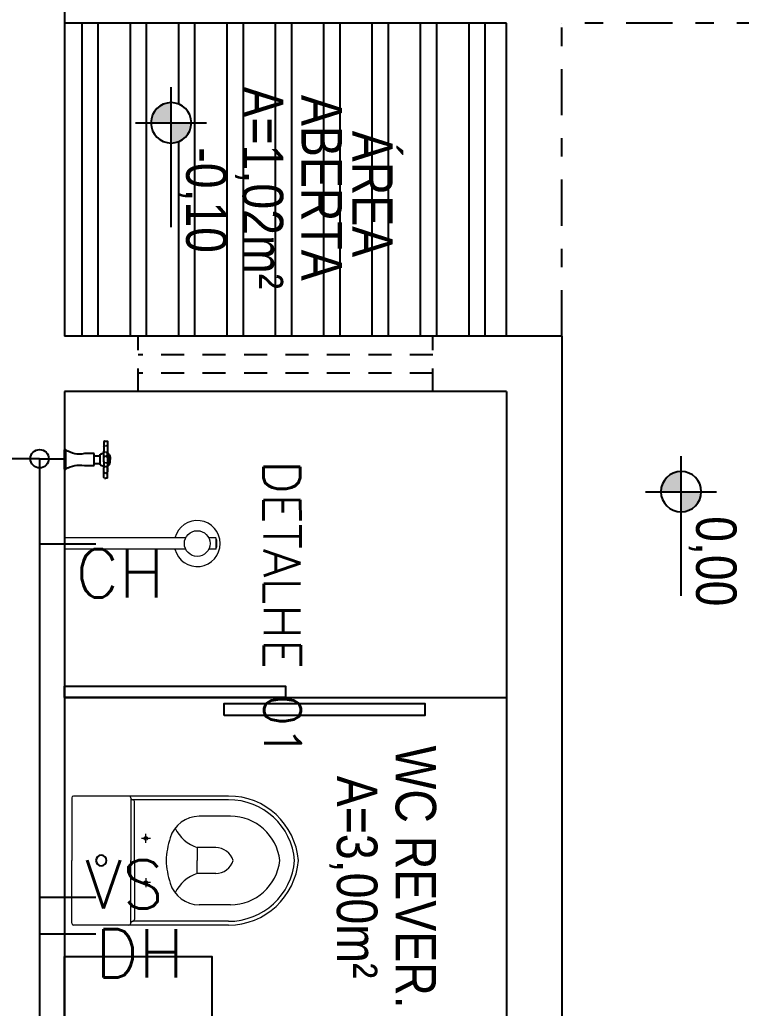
# Model space of a CAD drawing. Header units: millimetres. Extents: x 3923 to 4120, y 744 to 867.
# Drawn here: x 3928.22 to 3932.13, y 827.83 to 833.2 of the extents above; entities that cross this region are included whole.
import ezdxf
from ezdxf.enums import TextEntityAlignment as Align

# ---------------------------------------------------------------- set-up
doc = ezdxf.new("R2010")
doc.units = ezdxf.units.MM
doc.linetypes.add('DASHDOT2', pattern=[0.5, 0.25, -0.125, 0, -0.125])
doc.linetypes.add('HIDDEN2', pattern=[0.1875, 0.125, -0.0625])
for name, color, linetype in [('-HIDRO', 8, 'Continuous'), ('A-PEN-B', 5, 'Continuous'), ('AF', 5, 'Continuous'), ('Diametro', 2, 'Continuous'), ('DIVERSOS', 1, 'Continuous'), ('E-txt-g', 3, 'Continuous'), ('HIDRO 01', 4, 'Continuous'), ('Prumadas_L', 1, 'Continuous'), ('Prumadas_T', 2, 'Continuous')]:
    doc.layers.add(name, color=color, linetype=linetype)
doc.layers.add('E-Lay-9', color=9, linetype='Continuous', lineweight=9)
doc.layers.add('E-Txt-W', color=7, linetype='Continuous', lineweight=20)
doc.styles.add('F2', font='ARIALN.TTF')
doc.styles.add('REG60', font='romans.shx', dxfattribs={"width": 0.8, "height": 0.15})
doc.styles.add('REG80', font='romans.shx', dxfattribs={"width": 0.8, "height": 0.2})
doc.styles.add('ROMANS', font='romans__.ttf', dxfattribs={"height": 0.1})

# ---------------------------------------------------------------- blocks, each defined once
blk = doc.blocks.new('TXT-AMB75')
at = {"layer": 'E-txt-g', "style": 'REG80', "width": 0.8, "flags": 8}
blk.add_attdef('TXT', text='', height=0.2, dxfattribs=at).set_placement((0.0055, 0.2964), align=Align.CENTER)
at = {"layer": 'E-Txt-W', "style": 'REG60', "width": 0.8, "flags": 8}
blk.add_attdef('TXT', text='', height=0.15, dxfattribs=at).set_placement((0.0055, 0.0271), align=Align.CENTER)
blk = doc.blocks.new('vaso-s')
at = {"color": 8}
for start, end in [(0, 180), (180, 0)]:
    blk.add_arc((0.08, 0), 0.0143, start, end, dxfattribs=at)
at = {"layer": 'E-Lay-9', "color": 8}
for p, q in [((0, 0.17), (0, 0)), ((0.4256, 0.175), (0.005, 0.175)), ((0.16, 0.17), (0.16, 0.17)), ((0.16, 0.17), (0.16, 0)), ((0.4256, 0.165), (0.165, 0.165)), ((0.17, 0), (0.17, 0.16)), ((0.4306, 0.12), (0.3459, 0.12)), ((0.2134, 0.06), (0.1891, 0.06)), ((0.2013, 0.0479), (0.2013, 0.0722)), ((0.3406, 0.035), (0.3406, 0)), ((0.3906, 0.035), (0.3406, 0.035)), ((0, -0.17), (0, 0)), ((0.16, -0.17), (0.16, 0)), ((0.17, 0), (0.17, -0.1601)), ((0.3406, -0.035), (0.3406, 0)), ((0.2013, -0.0479), (0.2013, -0.0722)), ((0.3906, -0.035), (0.3406, -0.035)), ((0.2134, -0.06), (0.1891, -0.06)), ((0.4306, -0.12), (0.3459, -0.12)), ((0.4256, -0.175), (0.005, -0.175)), ((0.16, -0.17), (0.16, -0.17)), ((0.4256, -0.165), (0.165, -0.165))]:
    blk.add_line(p, q, dxfattribs=at)
for centre in [(0.2013, 0.06), (0.2013, -0.06)]:
    blk.add_circle(centre, 0.005, dxfattribs=at)
for centre, radius, start, end in [((0.005, 0.17), 0.005, 90, 180), ((0.155, 0.17), 0.005, 0, 90), ((0.165, 0.17), 0.00495, 180, 270), ((0.165, 0.16), 0.00495, 0, 90), ((0.4256, -0.015), 0.19, 4.5281, 90), ((0.4256, -0.015), 0.18, 4.7802, 90), ((0.3459, 0.0375), 0.0825, 90, 163.0355), ((0.4306, -0.015), 0.135, 6.3794, 90), ((0.3754, 0.1358), 0.1066, 206.9395, 250.9647), ((0.518, -0.015), 0.2624, 163.0355, 176.7233), ((0.3906, -0.015), 0.05, 17.4576, 90), ((0.518, 0.015), 0.2624, 183.2767, 196.9645), ((0.3906, 0.015), 0.05, 270, 342.5424), ((0.4256, 0.015), 0.19, 270, 355.4719), ((0.4256, 0.015), 0.18, 270, 355.2198), ((0.4306, 0.015), 0.135, 270, 353.6206), ((0.3754, -0.1358), 0.1066, 109.0353, 153.0605), ((0.3459, -0.0375), 0.0825, 196.9645, 270), ((0.165, -0.1601), 0.00495, 270, 0), ((0.005, -0.17), 0.005, 180, 270), ((0.155, -0.17), 0.005, 270, 0), ((0.165, -0.17), 0.00495, 90, 180)]:
    blk.add_arc(centre, radius, start, end, dxfattribs=at)
blk = doc.blocks.new('Chuveiro')
at = {"layer": 'E-Lay-9', "color": 8}
for p, q in [((-0.0311, 0.0156), (-0.3604, 0.0156)), ((0.0509, 0.0156), (0.0311, 0.0156)), ((0.0509, 0.0156), (0.0509, -0.0156)), ((-0.0311, -0.0156), (-0.3604, -0.0156)), ((0.0509, -0.0156), (0.0311, -0.0156))]:
    blk.add_line(p, q, dxfattribs=at)
blk.add_circle((0, 0), 0.0348, dxfattribs=at)
for centre, radius, start, end in [((0, 0), 0.0624, 194.4775, 165.5225), ((0.0093, 0), 0.0444, 339.4266, 20.5734)]:
    blk.add_arc(centre, radius, start, end, dxfattribs=at)
blk = doc.blocks.new('NIVEL')
at = {"layer": 'DIVERSOS'}
h = blk.add_hatch(color=7, dxfattribs=at)
h.paths.add_polyline_path([(0, 0.1375, 0.414214), (-0.1375, 0), (0, 0)])
h.paths.add_polyline_path([(0, 0), (0, -0.1375, 0.414214), (0.1375, 0)])
at = {"layer": 'DIVERSOS', "color": 7}
for p, q in [((0, 0.2417), (0, -0.2417)), ((0.7095, 0), (-0.2418, 0))]:
    blk.add_line(p, q, dxfattribs=at)
blk.add_circle((0, 0), 0.1375, dxfattribs=at)

msp = doc.modelspace()

# ---------------------------------------------------------------- hatches: boundary and pattern name
at = {"layer": '-HIDRO', "linetype": 'HIDDEN2'}
h = msp.add_hatch(dxfattribs=at)
h.set_pattern_fill('ANSI32', color=256, scale=0.7, angle=45, style=0)
h.set_pattern_definition([(90, (2544.65522, 492.77779), (-0.2625, 1e-16), []), (90, (2544.74272, 492.86529), (-0.2625, 1e-16), [])])
h.paths.add_polyline_path([(3930.859, 833.1778), (3928.459, 833.1778), (3928.459, 831.4778), (3930.859, 831.4778)])
h.paths.add_polyline_path([(3929.1482, 832.6363, -1), (3928.929, 832.6363, -1)], flags=16)
h.paths.add_polyline_path([(3929.6909, 832.843), (3929.6909, 831.724), (3930.0209, 831.724), (3930.0209, 832.843)], flags=24)
h.paths.add_polyline_path([(3929.3173, 832.8996), (3929.3173, 831.6674), (3929.714, 831.6674), (3929.714, 832.8996)], flags=24)
h.paths.add_polyline_path([(3929.9524, 832.6629), (3929.9524, 831.8374), (3930.368, 831.8374), (3930.368, 832.6629)], flags=24)
h.paths.add_polyline_path([(3929.0106, 832.569), (3929.0106, 831.8642), (3929.4063, 831.8642), (3929.4063, 832.569)], flags=24)

# ---------------------------------------------------------------- linework, layer by layer
at = {"layer": '-HIDRO', "linetype": 'Continuous'}
for p, q in [((3928.459, 847.3957), (3928.459, 831.4778)), ((3930.859, 833.1778), (3928.459, 833.1778)), ((3930.859, 831.4778), (3930.859, 833.1778)), ((3931.159, 831.4778), (3928.459, 831.4778)), ((3931.159, 831.4778), (3931.159, 827.6778)), ((3928.459, 831.1778), (3928.459, 826.1778)), ((3930.859, 831.1778), (3928.459, 831.1778)), ((3930.859, 831.1778), (3930.859, 827.6778))]:
    msp.add_line(p, q, dxfattribs=at)
at = {"layer": '-HIDRO', "linetype": 'DASHDOT2'}
for p in [(3933.559, 833.1778), (3931.159, 831.4778)]:
    msp.add_line(p, (3931.159, 833.1778), dxfattribs=at)
at = {"layer": '-HIDRO', "linetype": 'HIDDEN2'}
for p, q in [((3928.859, 831.1778), (3928.859, 831.4778)), ((3930.459, 831.1778), (3930.459, 831.4778)), ((3930.459, 831.3778), (3928.859, 831.3778)), ((3930.459, 831.2778), (3928.859, 831.2778))]:
    msp.add_line(p, q, dxfattribs=at)
at = {"layer": '-HIDRO'}
msp.add_line((3928.459, 829.5178), (3930.859, 829.5178), dxfattribs=at)
for points in [[(3928.459, 829.5178), (3928.459, 829.5792), (3929.659, 829.5792), (3929.659, 829.5178)], [(3929.3255, 829.4195), (3929.3255, 829.4844), (3930.4162, 829.4844), (3930.4162, 829.4195)]]:
    msp.add_lwpolyline(points, close=True, dxfattribs=at)
msp.add_lwpolyline([(3929.259, 826.7474), (3929.259, 826.1778), (3928.459, 826.1778), (3928.459, 828.1122), (3929.259, 828.1122), (3929.259, 827.5474)], dxfattribs=at)
at = {"layer": 'A-PEN-B'}
msp.add_line((3928.3246, 830.8134), (3928.4678, 830.8134), dxfattribs=at)
msp.add_circle((3928.3246, 830.8134), 0.05, dxfattribs=at)
at = {"layer": 'AF'}
for p, q in [((3928.3246, 830.8134), (3928.3246, 827.1474)), ((3928.6301, 830.3492), (3928.3246, 830.3492)), ((3928.6305, 828.433), (3928.3246, 828.433)), ((3928.6305, 828.233), (3928.3246, 828.233))]:
    msp.add_line(p, q, dxfattribs=at)
at = {"layer": 'HIDRO 01', "color": 4}
for p, q in [((3928.6735, 830.9064), (3928.6735, 830.8523)), ((3928.676, 830.9089), (3928.6834, 830.9089)), ((3928.6834, 830.9089), (3928.6908, 830.9089)), ((3928.6933, 830.9064), (3928.6933, 830.8493)), ((3928.4665, 830.8608), (3928.459, 830.8608)), ((3928.459, 830.8088), (3928.459, 830.8608)), ((3928.4665, 830.8088), (3928.4665, 830.8608)), ((3928.6735, 830.8187), (3928.6735, 830.8534)), ((3928.6933, 830.8187), (3928.6933, 830.8502)), ((3928.459, 830.7568), (3928.459, 830.8088)), ((3928.4665, 830.7568), (3928.4665, 830.8088)), ((3928.6199, 830.841), (3928.5674, 830.841)), ((3928.6199, 830.8088), (3928.6199, 830.841)), ((3928.6199, 830.8298), (3928.6525, 830.8298)), ((3928.6199, 830.7766), (3928.6199, 830.8088)), ((3928.6525, 830.8294), (3928.6525, 830.8379)), ((3928.6525, 830.8088), (3928.6525, 830.8294)), ((3928.6525, 830.7882), (3928.6525, 830.8088)), ((3928.6735, 830.8088), (3928.6735, 830.8187)), ((3928.6735, 830.7989), (3928.6735, 830.8088)), ((3928.6735, 830.7989), (3928.6735, 830.7652)), ((3928.6933, 830.8187), (3928.6933, 830.8088)), ((3928.6933, 830.8088), (3928.6933, 830.7989)), ((3928.6933, 830.7989), (3928.6933, 830.767)), ((3928.6995, 830.8301), (3928.6995, 830.839)), ((3928.6995, 830.8088), (3928.6995, 830.8301)), ((3928.6995, 830.7874), (3928.6995, 830.8088)), ((3928.459, 830.7568), (3928.4665, 830.7568)), ((3928.5674, 830.7766), (3928.6199, 830.7766)), ((3928.6199, 830.7877), (3928.6525, 830.7877)), ((3928.6525, 830.7797), (3928.6525, 830.7882)), ((3928.6735, 830.7112), (3928.6735, 830.7652)), ((3928.6737, 830.7531), (3928.6737, 830.763)), ((3928.6737, 830.7432), (3928.6737, 830.7531)), ((3928.6933, 830.7112), (3928.6933, 830.7682)), ((3928.6935, 830.763), (3928.6935, 830.7531)), ((3928.6935, 830.7531), (3928.6935, 830.7432)), ((3928.6995, 830.7786), (3928.6995, 830.7874)), ((3928.6995, 830.7786), (3928.6995, 830.7785)), ((3928.676, 830.7087), (3928.6834, 830.7087)), ((3928.6908, 830.7087), (3928.6834, 830.7087))]:
    msp.add_line(p, q, dxfattribs=at)
for points in [[(3928.6525, 830.8379), (3928.6553, 830.8385), (3928.6585, 830.8392), (3928.6628, 830.8401)], [(3928.6525, 830.7797), (3928.6553, 830.7791), (3928.6585, 830.7784), (3928.6628, 830.7774)]]:
    msp.add_lwpolyline(points, dxfattribs=at)
for centre, radius, start, end in [((3928.676, 830.9064), 0.00247, 90, 180.0011), ((3928.6992, 830.839), 0.00025, 0.0849, 56.1155), ((3928.6293, 830.8088), 0.0789, 339.8611, 0.006), ((3928.6992, 830.7786), 0.000248, 303.6441, 333.2826), ((3928.7015, 830.7823), 0.00198, 179.9966, 259.9279), ((3928.7015, 830.7823), 0.00198, 259.9237, 339.8729), ((3928.6908, 830.7112), 0.00247, 270, 0.0017)]:
    msp.add_arc(centre, radius, start, end, dxfattribs=at)
at = {"layer": 'HIDRO 01', "color": 4, "extrusion": (0, 0, -1)}
for centre, radius, start, end in [((-3928.6908, 830.9064), 0.00247, 90, 180), ((-3928.5408, 830.9725), 0.1342, 258.5493, 303.6418), ((-3928.6599, 830.8534), 0.0136, 180, 257.6401), ((-3928.6837, 830.8761), 0.0099, 0.0182, 89.9818), ((-3928.6837, 830.8563), 0.0099, 270.0181, 359.9817), ((-3928.6836, 830.8761), 0.0099, 90.026, 179.974), ((-3928.6836, 830.8563), 0.0099, 180.0181, 269.9817), ((-3928.7069, 830.8505), 0.0136, 303.621, 358.7632), ((-3928.6834, 830.8187), 0.0099, 0.0182, 89.9818), ((-3928.6834, 830.7989), 0.0099, 270.0181, 359.9817), ((-3928.6834, 830.8187), 0.0099, 90.026, 179.974), ((-3928.6834, 830.7989), 0.0099, 180.0181, 269.9817), ((-3928.7015, 830.8353), 0.00198, 0, 79.9052), ((-3928.7015, 830.8353), 0.00198, 79.8876, 159.8781), ((-3928.6293, 830.8088), 0.0789, 159.8637, 180.0043), ((-3928.5408, 830.6451), 0.1342, 56.358, 101.4504), ((-3928.6599, 830.7641), 0.0136, 102.3567, 180.0002), ((-3928.6837, 830.763), 0.0099, 0.0182, 89.9818), ((-3928.6837, 830.7432), 0.0099, 270.0181, 359.9817), ((-3928.6836, 830.763), 0.0099, 90.026, 179.974), ((-3928.6836, 830.7432), 0.0099, 180.0181, 269.9817), ((-3928.7069, 830.767), 0.0136, 360, 56.3941), ((-3928.676, 830.7112), 0.00247, 270, 360)]:
    msp.add_arc(centre, radius, start, end, dxfattribs=at)
at = {"layer": 'Prumadas_L'}
msp.add_line((3928.3246, 830.8134), (3927.6755, 830.8134), dxfattribs=at)

# ---------------------------------------------------------------- block references
at = {"layer": '-HIDRO'}
ref = msp.add_blockref('TXT-AMB75', (3929.3137, 832.2915), dxfattribs=dict(at, xscale=1.458, yscale=1.458, zscale=1.458, rotation=270))
ref.add_attrib('TXT', 'ABERTA', dxfattribs={"layer": 'E-txt-g', "color": 2, "height": 0.22, "rotation": 270, "style": 'F2'}).set_placement((3929.7459, 832.2835), align=Align.CENTER)
ref.add_attrib('TXT', 'A=1,02m²', dxfattribs={"layer": 'E-Txt-W', "height": 0.22, "rotation": 270, "style": 'F2'}).set_placement((3929.4269, 832.2835), align=Align.CENTER)
at = {"layer": '-HIDRO', "linetype": 'Continuous', "xscale": -0.7971733240954236, "yscale": 0.7971733240954236, "zscale": 0.7971733240954236, "rotation": 90}
for p in [(3929.0386, 832.6363), (3931.8066, 830.6346)]:
    msp.add_blockref('NIVEL', p, dxfattribs=at)
at = {"layer": '-HIDRO'}
ref = msp.add_blockref('TXT-AMB75', (3929.5895, 832.2581), dxfattribs=dict(at, xscale=1.458, yscale=1.458, zscale=1.458, rotation=270))
ref.add_attrib('TXT', 'ÁREA', dxfattribs={"layer": 'E-txt-g', "color": 2, "height": 0.22, "rotation": 270, "style": 'F2'}).set_placement((3930.0217, 832.2501), align=Align.CENTER)
at = {"layer": '-HIDRO', "xscale": 2, "yscale": 2, "zscale": 2}
for name, p in [('Chuveiro', (3929.1799, 830.3531)), ('vaso-s', (3928.499, 828.633))]:
    msp.add_blockref(name, p, dxfattribs=at)
at = {"layer": '-HIDRO'}
ref = msp.add_blockref('TXT-AMB75', (3929.8247, 828.5509), dxfattribs=dict(at, xscale=1.458, yscale=1.458, zscale=1.458, rotation=270))
ref.add_attrib('TXT', 'WC REVER.', dxfattribs={"layer": 'E-txt-g', "color": 2, "height": 0.22, "rotation": 270, "style": 'F2'}).set_placement((3930.2569, 828.543), align=Align.CENTER)
ref.add_attrib('TXT', 'A=3,00m²', dxfattribs={"layer": 'E-Txt-W', "height": 0.22, "rotation": 270, "style": 'F2'}).set_placement((3929.938, 828.543), align=Align.CENTER)

# ---------------------------------------------------------------- texts
at = {"layer": '-HIDRO', "linetype": 'Continuous', "style": 'F2'}
for s, p in [('-0,10', (3929.3394, 832.5031)), ('0,00', (3932.1074, 830.5014))]:
    msp.add_text(s, height=0.21944, rotation=270, dxfattribs=at).set_placement(p, align=Align.TOP_LEFT)
at = {"layer": 'Diametro', "style": 'ROMANS'}
msp.add_text('DETALHE 01', height=0.2, rotation=270.1539, dxfattribs=at).set_placement((3929.5412, 829.9977), align=Align.CENTER)
at = {"layer": 'Prumadas_T', "style": 'ROMANS'}
for s, p in [('CH', (3928.5197, 830.061)), ('VS', (3928.5711, 828.3731)), ('DH', (3928.6262, 827.9983))]:
    msp.add_text(s, height=0.26208, rotation=360, dxfattribs=at).set_placement(p)

doc.saveas('drawing.dxf')
